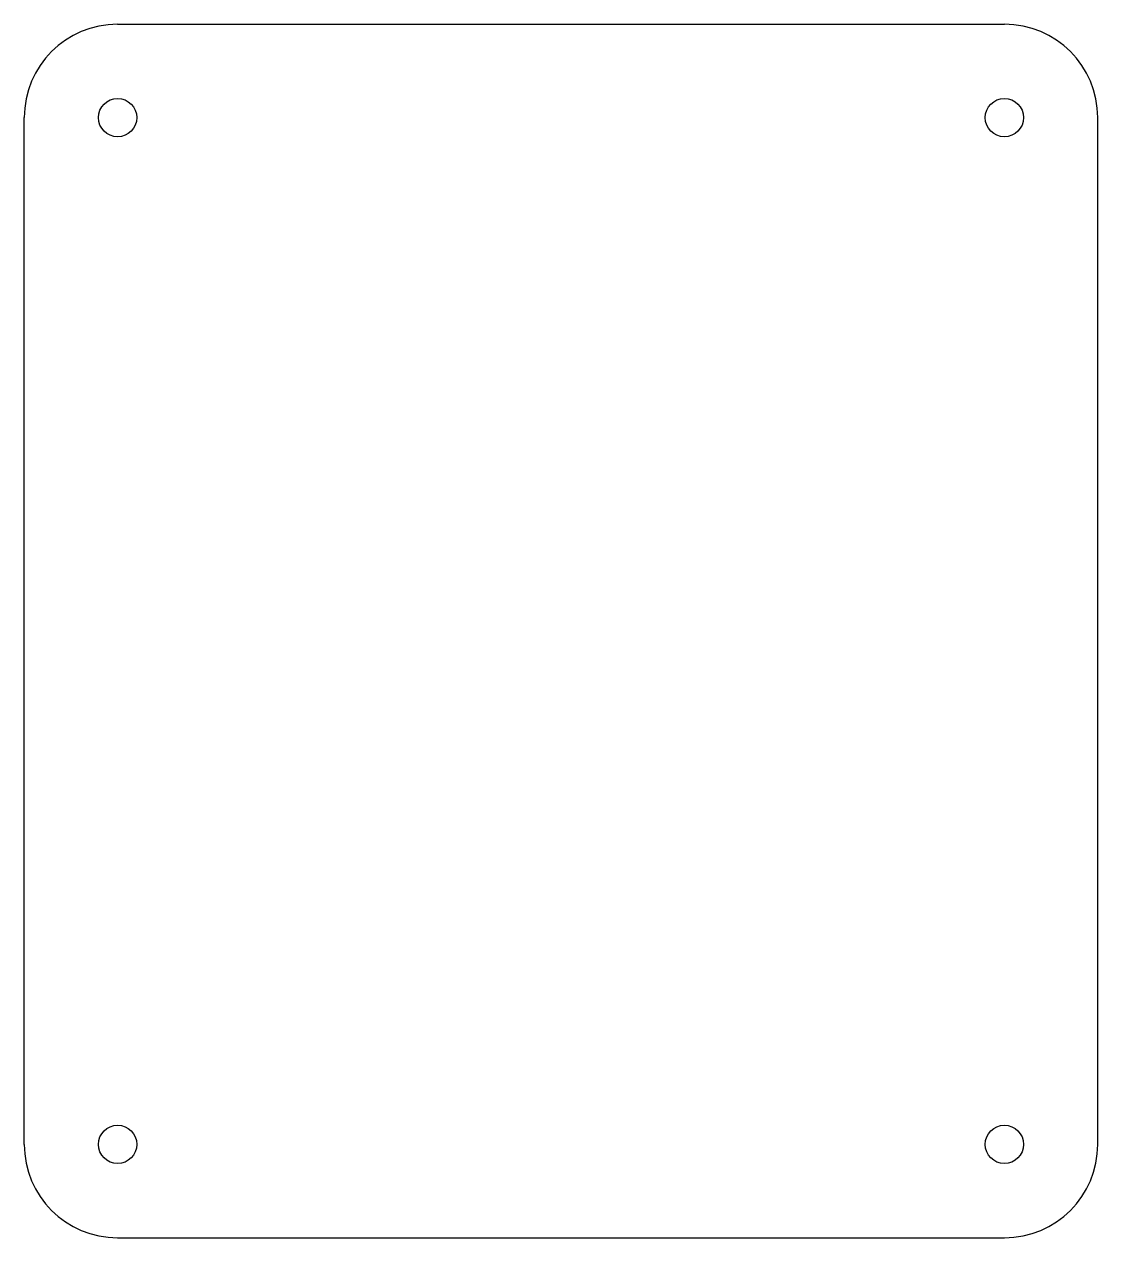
# Model space of a CAD drawing. Extents: x 0 to 115, y 0 to 130.
import ezdxf

# ---------------------------------------------------------------- set-up
doc = ezdxf.new("R2010")
doc.units = 0
doc.header["$MEASUREMENT"] = 0
doc.layers.add('VISIBLE', color=7, linetype='CONTINUOUS')

msp = doc.modelspace()

# ---------------------------------------------------------------- linework, layer by layer
at = {"layer": 'VISIBLE'}
for p, q in [((10, 130), (105, 130)), ((0, 10), (0, 120)), ((115, 10), (115, 120)), ((10, 0), (105, 0))]:
    msp.add_line(p, q, dxfattribs=at)
for centre in [(10, 120), (105, 120), (10, 10), (105, 10)]:
    msp.add_circle(centre, 2.05, dxfattribs=at)
for centre, start, end in [((10, 120), 90, 180), ((105, 120), 0, 90), ((10, 10), 180, 270), ((105, 10), 270, 0)]:
    msp.add_arc(centre, 10, start, end, dxfattribs=at)

doc.saveas('drawing.dxf')
